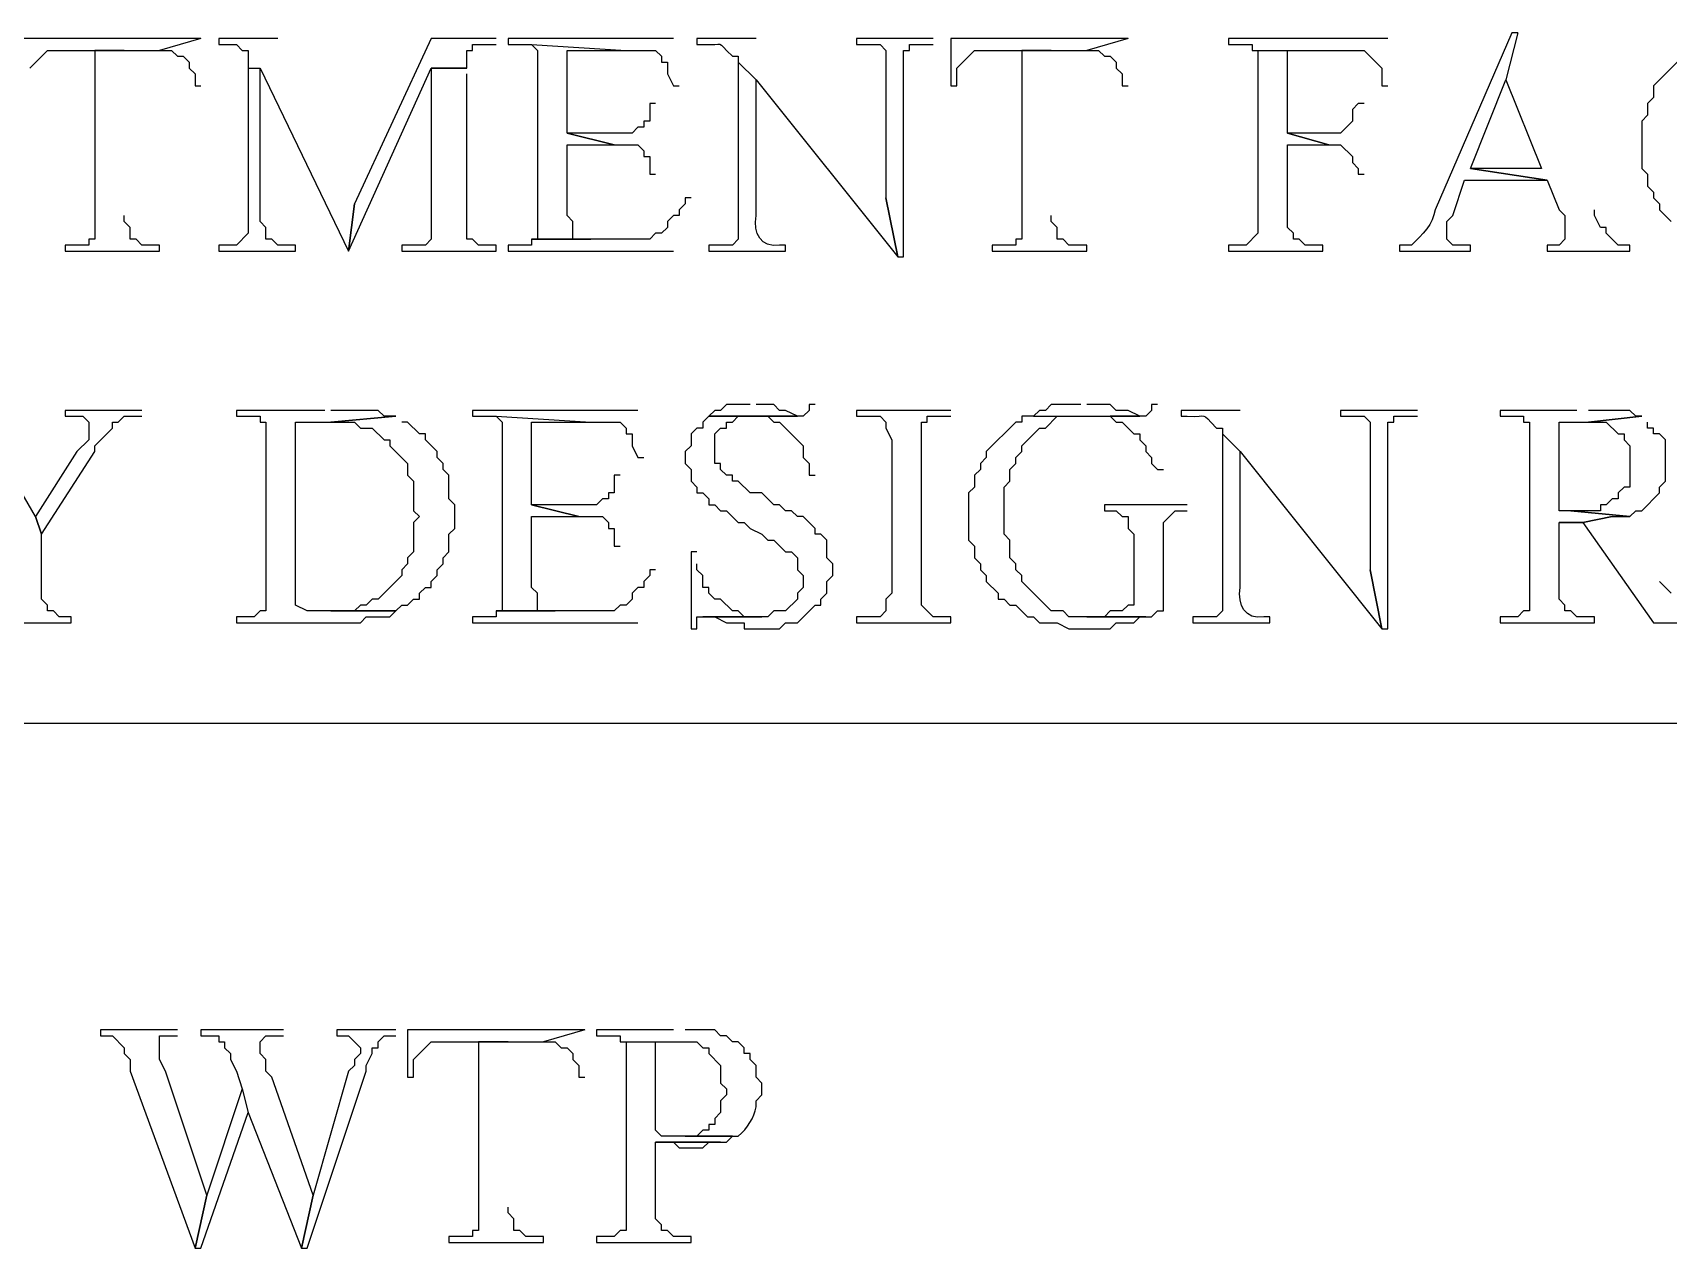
# Model space of a CAD drawing. Header units: metres. Extents: x 45 to 1207, y 17 to 774.
# Drawn here: x 1028.8 to 1095.2, y 120.5 to 169.9 of the extents above; entities that cross this region are included whole.
import ezdxf

# ---------------------------------------------------------------- set-up
doc = ezdxf.new("R2010")
doc.units = ezdxf.units.M

msp = doc.modelspace()

# ---------------------------------------------------------------- linework, layer by layer
for p, q in [((1035.6, 169.68), (1028.4, 169.68)), ((1035.6, 169.68), (1033.92, 169.2)), ((1038.72, 169.68), (1036.32, 169.68)), ((1036.32, 169.68), (1036.32, 169.44)), ((1044.96, 169.68), (1041.84, 162.96)), ((1047.6, 169.68), (1044.96, 169.68)), ((1054.8, 169.68), (1048.08, 169.68)), ((1048.08, 169.68), (1048.08, 169.44)), ((1058.16, 169.68), (1055.76, 169.68)), ((1055.76, 169.68), (1055.76, 169.44)), ((1065.36, 169.68), (1062.24, 169.68)), ((1062.24, 169.68), (1062.24, 169.44)), ((1073.28, 169.68), (1066.08, 169.68)), ((1066.08, 169.68), (1066.08, 167.76)), ((1073.28, 169.68), (1071.6, 169.2)), ((1083.84, 169.68), (1077.36, 169.68)), ((1077.36, 169.68), (1077.36, 169.44)), ((1088.88, 169.92), (1085.76, 162.72)), ((1089.12, 169.92), (1088.64, 168)), ((1089.12, 169.92), (1088.88, 169.92)), ((1028.64, 168.48), (1029.36, 169.2)), ((1029.36, 169.2), (1033.92, 169.2)), ((1032.48, 169.2), (1031.28, 169.2)), ((1031.28, 169.2), (1031.28, 161.52)), ((1033.92, 169.2), (1034.4, 169.2)), ((1034.4, 169.2), (1034.64, 168.96)), ((1034.64, 168.96), (1034.88, 168.96)), ((1034.88, 168.96), (1035.12, 168.72)), ((1036.32, 169.44), (1037.04, 169.44)), ((1037.04, 169.44), (1037.28, 169.2)), ((1037.28, 169.2), (1037.52, 169.2)), ((1037.52, 169.2), (1037.52, 168.48)), ((1046.4, 168.48), (1046.4, 169.2)), ((1046.4, 169.2), (1046.64, 169.2)), ((1046.64, 169.2), (1046.64, 169.44)), ((1046.64, 169.44), (1047.6, 169.44)), ((1048.08, 169.44), (1049.04, 169.44)), ((1049.04, 169.44), (1049.28, 169.2)), ((1049.04, 169.44), (1052.88, 169.2)), ((1050.48, 165.84), (1050.48, 169.2)), ((1050.48, 169.2), (1052.88, 169.2)), ((1052.88, 169.2), (1054.08, 169.2)), ((1054.08, 169.2), (1054.32, 168.96)), ((1054.32, 168.96), (1054.32, 168.72)), ((1055.76, 169.44), (1056, 169.44)), ((1057.2, 168.96), (1057.44, 168.96)), ((1057.44, 168.96), (1057.44, 168.72)), ((1062.24, 169.44), (1063.2, 169.44)), ((1063.2, 169.44), (1063.44, 169.2)), ((1063.44, 169.2), (1063.44, 163.2)), ((1064.16, 160.8), (1064.16, 169.2)), ((1064.16, 169.2), (1064.4, 169.2)), ((1064.4, 169.2), (1064.4, 169.44)), ((1064.4, 169.44), (1065.36, 169.44)), ((1066.32, 168.48), (1067.04, 169.2)), ((1067.04, 169.2), (1071.6, 169.2)), ((1070.16, 169.2), (1068.96, 169.2)), ((1068.96, 169.2), (1068.96, 161.52)), ((1071.6, 169.2), (1072.08, 169.2)), ((1072.08, 169.2), (1072.32, 168.96)), ((1072.32, 168.96), (1072.56, 168.96)), ((1072.56, 168.96), (1072.8, 168.72)), ((1077.36, 169.44), (1078.32, 169.44)), ((1078.32, 169.44), (1078.32, 169.2)), ((1078.32, 169.2), (1078.56, 169.2)), ((1078.32, 169.2), (1082.88, 169.2)), ((1078.56, 169.2), (1078.56, 161.76)), ((1079.76, 165.84), (1079.76, 169.2)), ((1079.76, 169.2), (1081.68, 169.2)), ((1082.88, 169.2), (1083.6, 168.48)), ((1035.12, 168.72), (1035.12, 168.48)), ((1035.12, 168.48), (1035.36, 168.24)), ((1035.36, 168.24), (1035.36, 167.76)), ((1037.52, 168.48), (1037.52, 161.76)), ((1037.52, 168.48), (1038, 168.48)), ((1038, 162.24), (1038, 168.48)), ((1038, 168.48), (1041.6, 161.04)), ((1041.6, 161.04), (1044.96, 168.48)), ((1046.4, 168.48), (1044.96, 168.48)), ((1044.96, 168.48), (1044.96, 161.52)), ((1044.96, 168.48), (1046.4, 168.48)), ((1046.4, 161.52), (1046.4, 168.24)), ((1054.32, 168.72), (1054.56, 168.72)), ((1054.56, 168.72), (1054.56, 168.24)), ((1054.56, 168.24), (1054.8, 167.76)), ((1057.44, 168.72), (1057.44, 161.52)), ((1057.44, 168.72), (1058.16, 168)), ((1066.32, 167.76), (1066.32, 168.48)), ((1072.8, 168.72), (1072.8, 168.48)), ((1072.8, 168.48), (1073.04, 168.24)), ((1073.04, 168.24), (1073.04, 167.76)), ((1083.6, 168.48), (1083.6, 167.76)), ((1095.6, 168.72), (1094.64, 167.76)), ((1035.36, 167.76), (1035.6, 167.76)), ((1054.8, 167.76), (1055.04, 167.76)), ((1058.16, 162.48), (1058.16, 168)), ((1058.16, 168), (1063.92, 160.8)), ((1066.08, 167.76), (1066.32, 167.76)), ((1073.04, 167.76), (1073.28, 167.76)), ((1083.6, 167.76), (1083.84, 167.76)), ((1087.2, 164.4), (1088.64, 168)), ((1088.64, 168), (1090.08, 164.4)), ((1094.64, 167.76), (1094.64, 167.28)), ((1054.08, 167.04), (1053.84, 167.04)), ((1053.84, 167.04), (1053.84, 166.32)), ((1082.64, 167.04), (1082.4, 166.8)), ((1082.88, 167.04), (1082.64, 167.04)), ((1094.64, 167.28), (1094.4, 167.04)), ((1094.4, 167.04), (1094.4, 166.56)), ((1053.84, 166.32), (1053.6, 166.32)), ((1053.6, 166.32), (1053.6, 166.08)), ((1082.4, 166.32), (1081.92, 165.84)), ((1082.4, 166.8), (1082.4, 166.32)), ((1094.4, 166.56), (1094.16, 166.32)), ((1094.16, 166.32), (1094.16, 164.4)), ((1053.12, 165.84), (1050.48, 165.84)), ((1050.48, 165.84), (1052.4, 165.36)), ((1052.4, 165.36), (1050.48, 165.84)), ((1053.36, 166.08), (1053.12, 165.84)), ((1053.6, 166.08), (1053.36, 166.08)), ((1081.92, 165.84), (1079.76, 165.84)), ((1079.76, 165.84), (1081.44, 165.36)), ((1081.44, 165.36), (1079.76, 165.84)), ((1050.48, 162.48), (1050.48, 165.36)), ((1050.48, 165.36), (1052.4, 165.36)), ((1052.4, 165.36), (1053.36, 165.36)), ((1053.36, 165.36), (1053.6, 165.12)), ((1053.6, 165.12), (1053.6, 164.88)), ((1053.6, 164.88), (1053.84, 164.88)), ((1053.84, 164.88), (1053.84, 164.16)), ((1079.76, 162), (1079.76, 165.36)), ((1079.76, 165.36), (1081.44, 165.36)), ((1081.44, 165.36), (1081.92, 165.36)), ((1081.92, 165.36), (1082.4, 164.88)), ((1082.4, 164.88), (1082.4, 164.64)), ((1082.4, 164.64), (1082.64, 164.4)), ((1082.64, 164.4), (1082.64, 164.16)), ((1090.32, 163.92), (1087.2, 164.4)), ((1090.08, 164.4), (1087.2, 164.4)), ((1087.2, 164.4), (1090.32, 163.92)), ((1094.16, 164.4), (1094.4, 164.16)), ((1053.84, 164.16), (1054.08, 164.16)), ((1082.64, 164.16), (1082.88, 164.16)), ((1086.48, 162.48), (1086.96, 163.92)), ((1086.96, 163.92), (1090.32, 163.92)), ((1090.32, 163.92), (1090.8, 162.72)), ((1094.4, 164.16), (1094.4, 163.68)), ((1094.4, 163.68), (1094.64, 163.44)), ((1041.6, 161.04), (1041.84, 162.96)), ((1041.84, 162.96), (1041.6, 161.04)), ((1055.28, 162.96), (1055.04, 162.72)), ((1055.52, 163.2), (1055.28, 163.2)), ((1055.28, 163.2), (1055.28, 162.96)), ((1063.92, 160.8), (1063.44, 163.2)), ((1063.44, 163.2), (1063.92, 160.8)), ((1094.64, 163.44), (1094.64, 163.2)), ((1094.64, 163.2), (1094.88, 162.96)), ((1094.88, 162.96), (1094.88, 162.72)), ((1032.48, 162.24), (1032.48, 162.48)), ((1032.72, 162), (1032.48, 162.24)), ((1038.24, 162), (1038, 162.24)), ((1050.72, 162.24), (1050.48, 162.48)), ((1050.72, 161.52), (1050.72, 162.24)), ((1054.8, 162.48), (1054.56, 162.24)), ((1054.56, 162.24), (1054.56, 162)), ((1055.04, 162.48), (1054.8, 162.48)), ((1055.04, 162.72), (1055.04, 162.48)), ((1070.16, 162.24), (1070.16, 162.48)), ((1070.4, 162), (1070.16, 162.24)), ((1086.24, 162.24), (1086.48, 162.48)), ((1086.24, 161.52), (1086.24, 162.24)), ((1090.8, 162.72), (1091.04, 162.48)), ((1091.04, 162.48), (1091.04, 161.52)), ((1092.24, 162.48), (1092.24, 162.72)), ((1092.48, 162), (1092.24, 162.48)), ((1094.88, 162.72), (1095.36, 162.24)), ((1032.72, 161.52), (1032.72, 162)), ((1037.52, 161.76), (1037.04, 161.28)), ((1038.24, 161.52), (1038.24, 162)), ((1049.28, 161.76), (1049.28, 161.52)), ((1054.08, 161.76), (1053.84, 161.52)), ((1054.32, 161.76), (1054.08, 161.76)), ((1054.56, 162), (1054.32, 161.76)), ((1070.4, 161.52), (1070.4, 162)), ((1078.56, 161.76), (1078.08, 161.28)), ((1080, 161.76), (1079.76, 162)), ((1080, 161.52), (1080, 161.76)), ((1092.72, 162), (1092.48, 162)), ((1092.72, 161.76), (1092.72, 162)), ((1093.2, 161.28), (1092.72, 161.76)), ((1031.04, 161.28), (1030.08, 161.28)), ((1030.08, 161.28), (1030.08, 161.04)), ((1030.08, 161.04), (1033.92, 161.04)), ((1031.28, 161.52), (1031.04, 161.52)), ((1031.04, 161.52), (1031.04, 161.28)), ((1032.96, 161.52), (1032.72, 161.52)), ((1033.2, 161.28), (1032.96, 161.52)), ((1033.92, 161.28), (1033.2, 161.28)), ((1033.92, 161.04), (1033.92, 161.28)), ((1037.04, 161.28), (1036.32, 161.28)), ((1036.32, 161.28), (1036.32, 161.04)), ((1036.32, 161.04), (1039.44, 161.04)), ((1038.48, 161.52), (1038.24, 161.52)), ((1038.72, 161.28), (1038.48, 161.52)), ((1039.44, 161.28), (1038.72, 161.28)), ((1039.44, 161.04), (1039.44, 161.28)), ((1044.72, 161.28), (1043.76, 161.28)), ((1043.76, 161.28), (1043.76, 161.04)), ((1043.76, 161.04), (1047.6, 161.04)), ((1044.96, 161.52), (1044.72, 161.28)), ((1046.64, 161.52), (1046.4, 161.52)), ((1046.88, 161.28), (1046.64, 161.52)), ((1047.6, 161.28), (1046.88, 161.28)), ((1047.6, 161.04), (1047.6, 161.28)), ((1049.04, 161.28), (1048.08, 161.28)), ((1048.08, 161.28), (1048.08, 161.04)), ((1048.08, 161.04), (1054.8, 161.04)), ((1053.84, 161.52), (1049.04, 161.52)), ((1049.04, 161.52), (1049.04, 161.28)), ((1049.28, 161.52), (1049.04, 161.52)), ((1049.04, 161.52), (1051.44, 161.52)), ((1051.44, 161.52), (1050.72, 161.52)), ((1057.2, 161.28), (1056.24, 161.28)), ((1056.24, 161.28), (1056.24, 161.04)), ((1056.24, 161.04), (1059.36, 161.04)), ((1057.44, 161.52), (1057.2, 161.28)), ((1059.36, 161.28), (1059.12, 161.28)), ((1059.36, 161.04), (1059.36, 161.28)), ((1068.72, 161.28), (1067.76, 161.28)), ((1067.76, 161.28), (1067.76, 161.04)), ((1067.76, 161.04), (1071.6, 161.04)), ((1068.96, 161.52), (1068.72, 161.52)), ((1068.72, 161.52), (1068.72, 161.28)), ((1070.64, 161.52), (1070.4, 161.52)), ((1070.88, 161.28), (1070.64, 161.52)), ((1071.6, 161.28), (1070.88, 161.28)), ((1071.6, 161.04), (1071.6, 161.28)), ((1078.08, 161.28), (1077.36, 161.28)), ((1077.36, 161.28), (1077.36, 161.04)), ((1077.36, 161.04), (1081.2, 161.04)), ((1080.24, 161.52), (1080, 161.52)), ((1080.48, 161.28), (1080.24, 161.52)), ((1081.2, 161.28), (1080.48, 161.28)), ((1081.2, 161.04), (1081.2, 161.28)), ((1084.8, 161.28), (1084.32, 161.28)), ((1084.32, 161.28), (1084.32, 161.04)), ((1084.32, 161.04), (1087.2, 161.04)), ((1086.48, 161.28), (1086.24, 161.52)), ((1087.2, 161.28), (1086.48, 161.28)), ((1087.2, 161.04), (1087.2, 161.28)), ((1090.8, 161.28), (1090.32, 161.28)), ((1090.32, 161.28), (1090.32, 161.04)), ((1090.32, 161.04), (1093.68, 161.04)), ((1091.04, 161.52), (1090.8, 161.28)), ((1093.68, 161.28), (1093.2, 161.28)), ((1093.68, 161.04), (1093.68, 161.28)), ((1063.92, 160.8), (1064.16, 160.8)), ((1033.2, 154.56), (1030.08, 154.56)), ((1030.08, 154.56), (1030.08, 154.32)), ((1030.08, 154.32), (1030.8, 154.32)), ((1030.8, 154.32), (1031.04, 154.08)), ((1032.24, 154.08), (1032.48, 154.32)), ((1032.48, 154.32), (1033.2, 154.32)), ((1040.64, 154.56), (1037.04, 154.56)), ((1037.04, 154.56), (1037.04, 154.32)), ((1037.04, 154.32), (1038, 154.32)), ((1038, 154.32), (1038, 154.08)), ((1042.8, 154.56), (1040.88, 154.56)), ((1043.52, 154.32), (1040.88, 154.08)), ((1040.88, 154.08), (1043.52, 154.32)), ((1043.04, 154.32), (1042.8, 154.56)), ((1043.52, 154.32), (1043.04, 154.32)), ((1053.36, 154.56), (1046.64, 154.56)), ((1046.64, 154.56), (1046.64, 154.32)), ((1046.64, 154.32), (1047.6, 154.32)), ((1047.6, 154.32), (1047.84, 154.08)), ((1047.6, 154.32), (1051.44, 154.08)), ((1056.24, 154.32), (1056, 154.08)), ((1056.48, 154.56), (1056.24, 154.32)), ((1060.08, 154.32), (1056.24, 154.32)), ((1056.24, 154.32), (1058.64, 154.32)), ((1056.24, 154.32), (1059.84, 154.32)), ((1056.72, 154.56), (1056.48, 154.56)), ((1056.96, 154.8), (1056.72, 154.56)), ((1057.92, 154.8), (1056.96, 154.8)), ((1057.2, 154.08), (1057.44, 154.32)), ((1057.44, 154.32), (1057.92, 154.32)), ((1058.88, 154.8), (1058.16, 154.8)), ((1058.64, 154.32), (1058.88, 154.08)), ((1059.12, 154.56), (1058.88, 154.8)), ((1059.36, 154.56), (1059.12, 154.56)), ((1059.84, 154.32), (1059.36, 154.56)), ((1060.32, 154.56), (1060.08, 154.32)), ((1060.56, 154.8), (1060.32, 154.8)), ((1060.32, 154.8), (1060.32, 154.56)), ((1066.08, 154.56), (1062.24, 154.56)), ((1062.24, 154.56), (1062.24, 154.32)), ((1062.24, 154.32), (1063.2, 154.32)), ((1063.2, 154.32), (1063.44, 154.08)), ((1065.12, 154.08), (1065.12, 154.32)), ((1065.12, 154.32), (1066.08, 154.32)), ((1069.44, 154.32), (1068.96, 154.32)), ((1068.96, 154.32), (1068.96, 154.08)), ((1069.68, 154.56), (1069.44, 154.32)), ((1069.44, 154.32), (1073.76, 154.32)), ((1069.92, 154.56), (1069.68, 154.56)), ((1070.16, 154.8), (1069.92, 154.56)), ((1069.92, 153.84), (1070.4, 154.32)), ((1071.36, 154.8), (1070.16, 154.8)), ((1070.4, 154.32), (1071.6, 154.32)), ((1072.56, 154.8), (1071.6, 154.8)), ((1072.8, 154.56), (1072.56, 154.8)), ((1074, 154.32), (1072.56, 154.32)), ((1072.56, 154.32), (1072.8, 154.08)), ((1073.28, 154.56), (1072.8, 154.56)), ((1073.76, 154.32), (1073.28, 154.56)), ((1074.24, 154.56), (1074, 154.32)), ((1074.48, 154.8), (1074.24, 154.8)), ((1074.24, 154.8), (1074.24, 154.56)), ((1077.84, 154.56), (1075.44, 154.56)), ((1075.44, 154.56), (1075.44, 154.32)), ((1075.44, 154.32), (1075.68, 154.32)), ((1085.04, 154.56), (1081.92, 154.56)), ((1081.92, 154.56), (1081.92, 154.32)), ((1081.92, 154.32), (1082.88, 154.32)), ((1082.88, 154.32), (1083.12, 154.08)), ((1084.08, 154.08), (1084.08, 154.32)), ((1084.08, 154.32), (1085.04, 154.32)), ((1091.52, 154.56), (1088.4, 154.56)), ((1088.4, 154.56), (1088.4, 154.32)), ((1088.4, 154.32), (1089.36, 154.32)), ((1089.36, 154.32), (1089.36, 154.08)), ((1093.68, 154.56), (1092, 154.56)), ((1094.16, 154.32), (1092, 154.08)), ((1092, 154.08), (1094.16, 154.32)), ((1093.92, 154.32), (1093.68, 154.56)), ((1094.16, 154.32), (1093.92, 154.32)), ((1031.04, 154.08), (1031.04, 153.36)), ((1031.28, 153.12), (1032, 153.84)), ((1032, 153.84), (1032, 154.08)), ((1032, 154.08), (1032.24, 154.08)), ((1038, 154.08), (1038.24, 154.08)), ((1038.24, 154.08), (1038.24, 153.84)), ((1039.44, 146.64), (1039.44, 154.08)), ((1039.44, 154.08), (1040.88, 154.08)), ((1040.88, 154.08), (1041.84, 154.08)), ((1041.84, 154.08), (1042.08, 153.84)), ((1042.08, 153.84), (1042.56, 153.84)), ((1042.56, 153.84), (1043.04, 153.36)), ((1044, 154.08), (1043.76, 154.08)), ((1044.48, 153.6), (1044, 154.08)), ((1044.72, 153.6), (1044.48, 153.6)), ((1044.72, 153.36), (1044.72, 153.6)), ((1049.04, 150.72), (1049.04, 154.08)), ((1049.04, 154.08), (1051.44, 154.08)), ((1051.44, 154.08), (1052.64, 154.08)), ((1052.64, 154.08), (1052.88, 153.84)), ((1052.88, 153.84), (1052.88, 153.6)), ((1052.88, 153.6), (1053.12, 153.6)), ((1053.12, 153.6), (1053.12, 153.12)), ((1055.76, 153.84), (1055.52, 153.6)), ((1055.52, 153.6), (1055.52, 153.12)), ((1056, 153.84), (1055.76, 153.84)), ((1056, 154.08), (1056, 153.84)), ((1056.48, 153.6), (1056.72, 153.84)), ((1056.48, 152.4), (1056.48, 153.6)), ((1056.72, 153.84), (1056.96, 153.84)), ((1056.96, 153.84), (1056.96, 154.08)), ((1056.96, 154.08), (1057.2, 154.08)), ((1058.88, 154.08), (1059.12, 154.08)), ((1059.12, 154.08), (1060.08, 153.12)), ((1063.44, 154.08), (1063.44, 153.84)), ((1063.44, 153.84), (1063.68, 153.36)), ((1064.88, 146.64), (1064.88, 154.08)), ((1064.88, 154.08), (1065.12, 154.08)), ((1068.72, 154.08), (1067.52, 152.88)), ((1068.96, 154.08), (1068.72, 154.08)), ((1068.96, 153.12), (1069.68, 153.84)), ((1069.68, 153.84), (1069.92, 153.84)), ((1072.8, 154.08), (1073.04, 154.08)), ((1073.04, 154.08), (1073.52, 153.6)), ((1073.52, 153.6), (1073.76, 153.6)), ((1073.76, 153.6), (1073.76, 153.36)), ((1076.88, 153.84), (1077.12, 153.84)), ((1077.12, 153.84), (1077.12, 153.6)), ((1077.12, 153.6), (1077.12, 146.4)), ((1077.12, 153.6), (1077.84, 152.88)), ((1083.12, 154.08), (1083.12, 148.08)), ((1083.84, 145.68), (1083.84, 154.08)), ((1083.84, 154.08), (1084.08, 154.08)), ((1089.36, 154.08), (1089.6, 154.08)), ((1089.6, 154.08), (1089.6, 153.84)), ((1090.8, 150.48), (1090.8, 154.08)), ((1090.8, 154.08), (1092, 154.08)), ((1092, 154.08), (1092.72, 154.08)), ((1092.72, 154.08), (1093.2, 153.6)), ((1093.2, 153.6), (1093.44, 153.6)), ((1093.44, 153.6), (1093.44, 153.36)), ((1094.4, 153.84), (1094.4, 154.08)), ((1094.64, 153.84), (1094.4, 153.84)), ((1094.64, 153.6), (1094.64, 153.84)), ((1094.88, 153.6), (1094.64, 153.6)), ((1095.12, 153.36), (1094.88, 153.6)), ((1028.88, 150.24), (1027.2, 153.12)), ((1031.04, 153.36), (1030.56, 152.88)), ((1031.28, 152.88), (1031.28, 153.12)), ((1043.04, 153.36), (1043.28, 153.36)), ((1043.28, 153.36), (1043.28, 153.12)), ((1043.28, 153.12), (1044, 152.4)), ((1045.2, 152.88), (1044.72, 153.36)), ((1053.12, 153.12), (1053.36, 152.64)), ((1055.52, 153.12), (1055.28, 152.88)), ((1060.08, 153.12), (1060.08, 152.64)), ((1063.68, 153.36), (1063.68, 147.12)), ((1068.96, 152.88), (1068.96, 153.12)), ((1073.76, 153.36), (1074, 153.12)), ((1074, 153.12), (1074, 152.88)), ((1093.44, 153.36), (1093.68, 153.12)), ((1093.68, 153.12), (1093.68, 151.44)), ((1030.56, 152.88), (1028.88, 150.24)), ((1029.12, 149.52), (1031.28, 152.88)), ((1044, 152.4), (1044, 151.92)), ((1045.2, 152.64), (1045.2, 152.88)), ((1045.44, 152.4), (1045.2, 152.64)), ((1045.44, 152.16), (1045.44, 152.4)), ((1053.36, 152.64), (1053.6, 152.64)), ((1055.28, 152.88), (1055.28, 152.4)), ((1055.28, 152.4), (1055.52, 152.16)), ((1056.72, 152.4), (1056.48, 152.4)), ((1056.72, 152.16), (1056.72, 152.4)), ((1060.08, 152.64), (1060.32, 152.4)), ((1060.32, 152.4), (1060.32, 151.92)), ((1067.52, 152.64), (1067.28, 152.4)), ((1067.28, 152.4), (1067.28, 152.16)), ((1067.52, 152.88), (1067.52, 152.64)), ((1068.48, 152.16), (1068.72, 152.4)), ((1068.72, 152.64), (1068.96, 152.88)), ((1068.72, 152.4), (1068.72, 152.64)), ((1074, 152.88), (1074.24, 152.64)), ((1074.24, 152.64), (1074.24, 152.4)), ((1074.24, 152.4), (1074.48, 152.16)), ((1077.84, 147.36), (1077.84, 152.88)), ((1077.84, 152.88), (1083.6, 145.68)), ((1044, 151.92), (1044.24, 151.68)), ((1044.24, 151.68), (1044.24, 150.48)), ((1045.68, 151.92), (1045.44, 152.16)), ((1045.68, 150.96), (1045.68, 151.92)), ((1052.64, 151.92), (1052.4, 151.92)), ((1052.4, 151.92), (1052.4, 151.2)), ((1055.52, 152.16), (1055.52, 151.68)), ((1055.52, 151.68), (1055.76, 151.44)), ((1056.96, 151.92), (1056.72, 152.16)), ((1057.2, 151.92), (1056.96, 151.92)), ((1057.2, 151.68), (1057.2, 151.92)), ((1057.44, 151.68), (1057.2, 151.68)), ((1057.92, 151.2), (1057.44, 151.68)), ((1060.32, 151.92), (1060.56, 151.92)), ((1067.28, 152.16), (1067.04, 151.92)), ((1067.04, 151.92), (1067.04, 151.44)), ((1068.24, 151.44), (1068.48, 151.68)), ((1068.48, 151.68), (1068.48, 152.16)), ((1074.48, 152.16), (1074.72, 152.16)), ((1094.88, 151.44), (1095.12, 151.68)), ((1095.12, 151.68), (1095.12, 151.92)), ((1045.92, 150.72), (1045.68, 150.96)), ((1051.92, 150.96), (1051.68, 150.72)), ((1052.16, 150.96), (1051.92, 150.96)), ((1052.4, 151.2), (1052.16, 151.2)), ((1052.16, 151.2), (1052.16, 150.96)), ((1055.76, 151.44), (1055.76, 151.2)), ((1055.76, 151.2), (1056, 151.2)), ((1056, 151.2), (1056.24, 150.96)), ((1056.24, 150.96), (1056.24, 150.72)), ((1058.4, 151.2), (1057.92, 151.2)), ((1058.88, 150.72), (1058.4, 151.2)), ((1067.04, 151.44), (1066.8, 151.2)), ((1066.8, 151.2), (1066.8, 149.28)), ((1068.24, 149.52), (1068.24, 151.44)), ((1092.96, 150.96), (1092.72, 150.72)), ((1093.2, 150.96), (1092.96, 150.96)), ((1093.44, 151.44), (1093.2, 151.2)), ((1093.2, 151.2), (1093.2, 150.96)), ((1093.68, 151.44), (1093.44, 151.44)), ((1094.16, 150.48), (1094.88, 151.2)), ((1094.88, 151.2), (1094.88, 151.44)), ((1044.24, 150.48), (1044.48, 150.24)), ((1045.92, 149.76), (1045.92, 150.72)), ((1051.68, 150.72), (1049.04, 150.72)), ((1049.04, 150.72), (1050.96, 150.24)), ((1050.96, 150.24), (1049.04, 150.72)), ((1056.24, 150.72), (1056.48, 150.72)), ((1056.48, 150.72), (1056.72, 150.48)), ((1056.72, 150.48), (1056.96, 150.48)), ((1056.96, 150.48), (1057.44, 150)), ((1059.12, 150.72), (1058.88, 150.72)), ((1059.36, 150.48), (1059.12, 150.72)), ((1059.6, 150.48), (1059.36, 150.48)), ((1059.84, 150.24), (1059.6, 150.48)), ((1075.68, 150.72), (1072.32, 150.72)), ((1072.32, 150.72), (1072.32, 150.48)), ((1072.32, 150.48), (1072.8, 150.48)), ((1072.8, 150.48), (1073.04, 150.24)), ((1074.72, 150), (1075.2, 150.48)), ((1075.2, 150.48), (1075.68, 150.48)), ((1091.28, 150.48), (1090.8, 150.48)), ((1092.48, 150.48), (1091.28, 150.48)), ((1091.28, 150.48), (1093.68, 150.24)), ((1093.68, 150.24), (1091.28, 150.48)), ((1092.72, 150.72), (1092.48, 150.72)), ((1092.48, 150.72), (1092.48, 150.48)), ((1093.68, 150.24), (1093.92, 150.48)), ((1093.92, 150.48), (1094.16, 150.48)), ((1028.88, 150.24), (1029.12, 149.52)), ((1029.12, 149.52), (1028.88, 150.24)), ((1044.48, 150.24), (1044.24, 150)), ((1044.24, 150), (1044.24, 148.8)), ((1045.68, 149.52), (1045.92, 149.76)), ((1049.04, 147.36), (1049.04, 150.24)), ((1049.04, 150.24), (1050.96, 150.24)), ((1050.96, 150.24), (1051.92, 150.24)), ((1051.92, 150.24), (1052.16, 150)), ((1052.16, 150), (1052.16, 149.76)), ((1052.16, 149.76), (1052.4, 149.76)), ((1052.4, 149.76), (1052.4, 149.04)), ((1057.44, 150), (1057.68, 150)), ((1057.68, 150), (1057.92, 149.76)), ((1057.92, 149.76), (1058.4, 149.52)), ((1060.08, 150.24), (1059.84, 150.24)), ((1060.56, 149.76), (1060.08, 150.24)), ((1060.56, 149.52), (1060.56, 149.76)), ((1073.04, 150.24), (1073.28, 150.24)), ((1073.28, 150.24), (1073.28, 149.76)), ((1073.28, 149.76), (1073.52, 149.52)), ((1074.72, 146.4), (1074.72, 150)), ((1091.76, 150), (1090.8, 150)), ((1090.8, 150), (1091.52, 150)), ((1090.8, 146.88), (1090.8, 150)), ((1090.8, 150), (1091.76, 150)), ((1092.96, 150.24), (1091.76, 150)), ((1091.76, 150), (1092.96, 150.24)), ((1091.76, 150), (1094.64, 145.92)), ((1092.96, 150.24), (1093.68, 150.24)), ((1029.12, 146.88), (1029.12, 149.52)), ((1045.68, 148.8), (1045.68, 149.52)), ((1052.4, 149.04), (1052.64, 149.04)), ((1058.4, 149.52), (1058.64, 149.28)), ((1058.64, 149.28), (1058.88, 149.28)), ((1058.88, 149.28), (1059.36, 148.8)), ((1060.8, 149.52), (1060.56, 149.52)), ((1061.04, 149.28), (1060.8, 149.52)), ((1061.04, 148.56), (1061.04, 149.28)), ((1066.8, 149.28), (1067.04, 149.04)), ((1067.04, 149.04), (1067.04, 148.56)), ((1068.48, 149.28), (1068.24, 149.52)), ((1068.48, 148.56), (1068.48, 149.28)), ((1073.52, 149.52), (1073.52, 146.64)), ((1044, 148.32), (1043.76, 148.08)), ((1044.24, 148.8), (1044, 148.56)), ((1044, 148.56), (1044, 148.32)), ((1045.2, 148.08), (1045.44, 148.32)), ((1045.44, 148.56), (1045.68, 148.8)), ((1045.44, 148.32), (1045.44, 148.56)), ((1055.76, 148.8), (1055.52, 148.8)), ((1055.52, 148.8), (1055.52, 145.68)), ((1055.76, 148.08), (1055.76, 148.32)), ((1059.36, 148.8), (1059.6, 148.8)), ((1059.6, 148.8), (1059.84, 148.56)), ((1059.84, 148.56), (1059.84, 148.08)), ((1061.28, 148.32), (1061.04, 148.56)), ((1061.28, 147.84), (1061.28, 148.32)), ((1067.04, 148.56), (1067.28, 148.32)), ((1067.28, 148.32), (1067.28, 148.08)), ((1068.72, 148.32), (1068.48, 148.56)), ((1068.72, 148.08), (1068.72, 148.32)), ((1043.76, 147.84), (1042.8, 146.88)), ((1043.76, 148.08), (1043.76, 147.84)), ((1044.96, 147.6), (1045.2, 147.84)), ((1044.96, 147.36), (1044.96, 147.6)), ((1045.2, 147.84), (1045.2, 148.08)), ((1053.84, 147.84), (1053.6, 147.6)), ((1053.6, 147.6), (1053.6, 147.36)), ((1054.08, 148.08), (1053.84, 148.08)), ((1053.84, 148.08), (1053.84, 147.84)), ((1056, 147.84), (1055.76, 148.08)), ((1056, 147.36), (1056, 147.84)), ((1059.84, 148.08), (1060.08, 147.84)), ((1060.08, 147.84), (1060.08, 147.36)), ((1061.04, 147.6), (1061.28, 147.84)), ((1061.04, 147.12), (1061.04, 147.6)), ((1067.28, 148.08), (1067.52, 147.84)), ((1067.52, 147.84), (1067.52, 147.6)), ((1067.52, 147.6), (1068, 147.12)), ((1068.96, 147.84), (1068.72, 148.08)), ((1068.96, 147.6), (1068.96, 147.84)), ((1070.16, 146.4), (1068.96, 147.6)), ((1083.6, 145.68), (1083.12, 148.08)), ((1083.12, 148.08), (1083.6, 145.68)), ((1095.36, 147.12), (1094.88, 147.6)), ((1044.48, 147.12), (1044.72, 147.36)), ((1044.48, 146.88), (1044.48, 147.12)), ((1044.72, 147.36), (1044.96, 147.36)), ((1049.28, 147.12), (1049.04, 147.36)), ((1049.28, 146.4), (1049.28, 147.12)), ((1053.36, 147.36), (1053.12, 147.12)), ((1053.12, 147.12), (1053.12, 146.88)), ((1053.6, 147.36), (1053.36, 147.36)), ((1056.24, 147.36), (1056, 147.36)), ((1056.24, 147.12), (1056.24, 147.36)), ((1056.48, 146.88), (1056.24, 147.12)), ((1060.08, 147.36), (1059.84, 147.12)), ((1059.84, 147.12), (1059.84, 146.88)), ((1060.8, 146.88), (1061.04, 147.12)), ((1063.68, 147.12), (1063.44, 146.88)), ((1068, 147.12), (1068, 146.88)), ((1029.36, 146.64), (1029.12, 146.88)), ((1029.36, 146.4), (1029.36, 146.64)), ((1029.6, 146.4), (1029.36, 146.4)), ((1029.84, 146.16), (1029.6, 146.4)), ((1038, 146.4), (1037.76, 146.16)), ((1038.24, 146.4), (1038, 146.4)), ((1038.24, 146.64), (1038.24, 146.4)), ((1039.92, 146.4), (1039.44, 146.64)), ((1043.52, 146.4), (1039.92, 146.4)), ((1041.84, 146.4), (1040.88, 146.4)), ((1040.88, 146.4), (1043.52, 146.4)), ((1042.08, 146.64), (1041.84, 146.4)), ((1042.32, 146.64), (1042.08, 146.64)), ((1042.56, 146.88), (1042.32, 146.64)), ((1042.8, 146.88), (1042.56, 146.88)), ((1043.28, 146.16), (1043.52, 146.4)), ((1043.52, 146.4), (1043.76, 146.64)), ((1043.76, 146.64), (1044, 146.64)), ((1044, 146.64), (1044.24, 146.88)), ((1044.24, 146.88), (1044.48, 146.88)), ((1052.4, 146.4), (1047.6, 146.4)), ((1047.6, 146.4), (1047.6, 146.16)), ((1047.84, 146.4), (1047.6, 146.4)), ((1047.6, 146.4), (1050, 146.4)), ((1047.84, 146.64), (1047.84, 146.4)), ((1050, 146.4), (1049.28, 146.4)), ((1052.64, 146.64), (1052.4, 146.4)), ((1052.88, 146.64), (1052.64, 146.64)), ((1053.12, 146.88), (1052.88, 146.64)), ((1056.72, 146.88), (1056.48, 146.88)), ((1057.2, 146.4), (1056.72, 146.88)), ((1057.44, 146.4), (1057.2, 146.4)), ((1057.68, 146.16), (1057.44, 146.4)), ((1058.88, 146.4), (1058.64, 146.16)), ((1059.36, 146.4), (1058.88, 146.4)), ((1059.84, 146.88), (1059.36, 146.4)), ((1059.84, 145.92), (1060.56, 146.64)), ((1060.56, 146.64), (1060.8, 146.64)), ((1060.8, 146.64), (1060.8, 146.88)), ((1063.44, 146.4), (1063.2, 146.16)), ((1063.44, 146.88), (1063.44, 146.4)), ((1065.36, 146.16), (1064.88, 146.64)), ((1068, 146.88), (1068.24, 146.88)), ((1068.24, 146.88), (1068.48, 146.64)), ((1068.48, 146.64), (1068.72, 146.64)), ((1068.72, 146.64), (1069.2, 146.16)), ((1070.64, 146.4), (1070.16, 146.4)), ((1070.88, 146.16), (1070.64, 146.4)), ((1072.56, 146.4), (1072.32, 146.16)), ((1073.04, 146.4), (1072.56, 146.4)), ((1073.28, 146.64), (1073.04, 146.4)), ((1073.52, 146.64), (1073.28, 146.64)), ((1074.24, 146.16), (1074.48, 146.4)), ((1074.48, 146.4), (1074.72, 146.4)), ((1077.12, 146.4), (1076.88, 146.16)), ((1089.36, 146.4), (1089.12, 146.16)), ((1089.6, 146.4), (1089.36, 146.4)), ((1089.6, 146.64), (1089.6, 146.4)), ((1091.04, 146.64), (1090.8, 146.88)), ((1091.04, 146.4), (1091.04, 146.64)), ((1091.28, 146.4), (1091.04, 146.4)), ((1091.52, 146.16), (1091.28, 146.4)), ((1026.72, 145.92), (1030.32, 145.92)), ((1030.32, 146.16), (1029.84, 146.16)), ((1030.32, 145.92), (1030.32, 146.16)), ((1037.76, 146.16), (1037.04, 146.16)), ((1037.04, 146.16), (1037.04, 145.92)), ((1037.04, 145.92), (1042.08, 145.92)), ((1042.08, 145.92), (1042.32, 146.16)), ((1042.32, 146.16), (1043.28, 146.16)), ((1047.6, 146.16), (1046.64, 146.16)), ((1046.64, 146.16), (1046.64, 145.92)), ((1046.64, 145.92), (1053.36, 145.92)), ((1055.52, 145.68), (1055.76, 145.68)), ((1055.76, 145.68), (1055.76, 146.16)), ((1055.76, 146.16), (1058.4, 146.16)), ((1058.64, 146.16), (1056, 146.16)), ((1056, 146.16), (1056.48, 146.16)), ((1056.48, 146.16), (1056.96, 145.92)), ((1056.96, 145.92), (1057.68, 145.92)), ((1058.4, 146.16), (1057.68, 146.16)), ((1057.68, 145.92), (1057.68, 145.68)), ((1057.68, 145.68), (1059.12, 145.68)), ((1059.12, 145.68), (1059.36, 145.92)), ((1059.36, 145.92), (1059.84, 145.92)), ((1063.2, 146.16), (1062.24, 146.16)), ((1062.24, 146.16), (1062.24, 145.92)), ((1062.24, 145.92), (1066.08, 145.92)), ((1066.08, 146.16), (1065.36, 146.16)), ((1066.08, 145.92), (1066.08, 146.16)), ((1069.2, 146.16), (1069.44, 146.16)), ((1069.44, 146.16), (1069.68, 145.92)), ((1069.68, 145.92), (1070.4, 145.92)), ((1070.4, 145.92), (1070.88, 145.68)), ((1074, 146.16), (1070.88, 146.16)), ((1070.88, 145.68), (1072.56, 145.68)), ((1072.32, 146.16), (1071.6, 146.16)), ((1071.6, 146.16), (1074.24, 146.16)), ((1072.56, 145.68), (1072.8, 145.92)), ((1072.8, 145.92), (1073.52, 145.92)), ((1073.52, 145.92), (1073.76, 146.16)), ((1073.76, 146.16), (1074, 146.16)), ((1076.88, 146.16), (1075.92, 146.16)), ((1075.92, 146.16), (1075.92, 145.92)), ((1075.92, 145.92), (1079.04, 145.92)), ((1079.04, 146.16), (1078.8, 146.16)), ((1079.04, 145.92), (1079.04, 146.16)), ((1083.6, 145.68), (1083.84, 145.68)), ((1089.12, 146.16), (1088.4, 146.16)), ((1088.4, 146.16), (1088.4, 145.92)), ((1088.4, 145.92), (1092.24, 145.92)), ((1092.24, 146.16), (1091.52, 146.16)), ((1092.24, 145.92), (1092.24, 146.16)), ((1094.64, 145.92), (1097.04, 145.92)), ((942.48, 141.84), (1198.56, 141.84)), ((1034.64, 129.36), (1031.52, 129.36)), ((1031.52, 129.36), (1031.52, 129.12)), ((1031.52, 129.12), (1032, 129.12)), ((1032, 129.12), (1032.48, 128.64)), ((1033.92, 128.16), (1033.92, 129.12)), ((1033.92, 129.12), (1034.64, 129.12)), ((1038.96, 129.36), (1035.6, 129.36)), ((1035.6, 129.36), (1035.6, 129.12)), ((1035.6, 129.12), (1036.32, 129.12)), ((1036.32, 129.12), (1036.32, 128.88)), ((1038, 128.88), (1038.24, 129.12)), ((1038.24, 129.12), (1038.96, 129.12)), ((1043.52, 129.36), (1041.12, 129.36)), ((1041.12, 129.36), (1041.12, 129.12)), ((1041.12, 129.12), (1041.6, 129.12)), ((1041.6, 129.12), (1042.08, 128.64)), ((1042.8, 128.88), (1043.04, 129.12)), ((1043.04, 129.12), (1043.52, 129.12)), ((1051.2, 129.36), (1044, 129.36)), ((1044, 129.36), (1044, 127.44)), ((1051.2, 129.36), (1049.52, 128.88)), ((1054.8, 129.36), (1051.68, 129.36)), ((1051.68, 129.36), (1051.68, 129.12)), ((1051.68, 129.12), (1052.64, 129.12)), ((1052.64, 129.12), (1052.64, 128.88)), ((1056.48, 129.36), (1055.28, 129.36)), ((1056.72, 129.12), (1056.48, 129.36)), ((1056.96, 129.12), (1056.72, 129.12)), ((1057.2, 128.88), (1056.96, 129.12)), ((1032.48, 128.64), (1032.48, 128.4)), ((1032.48, 128.4), (1032.72, 128.16)), ((1036.32, 128.88), (1036.56, 128.88)), ((1036.56, 128.88), (1036.56, 128.64)), ((1036.56, 128.64), (1036.8, 128.4)), ((1036.8, 128.4), (1036.8, 128.16)), ((1038, 128.4), (1038, 128.88)), ((1038.24, 128.16), (1038, 128.4)), ((1042.08, 128.4), (1041.84, 128.16)), ((1042.08, 128.64), (1042.08, 128.4)), ((1042.32, 127.92), (1042.56, 128.4)), ((1042.56, 128.4), (1042.56, 128.64)), ((1042.56, 128.64), (1042.8, 128.64)), ((1042.8, 128.64), (1042.8, 128.88)), ((1044.24, 128.16), (1044.96, 128.88)), ((1044.96, 128.88), (1049.52, 128.88)), ((1048.08, 128.88), (1046.88, 128.88)), ((1046.88, 128.88), (1046.88, 121.2)), ((1049.52, 128.88), (1050, 128.88)), ((1050, 128.88), (1050.24, 128.64)), ((1050.24, 128.64), (1050.48, 128.64)), ((1050.48, 128.64), (1050.72, 128.4)), ((1050.72, 128.4), (1050.72, 128.16)), ((1052.64, 128.88), (1052.88, 128.88)), ((1052.64, 128.88), (1055.76, 128.88)), ((1052.88, 128.88), (1052.88, 128.64)), ((1054.08, 125.28), (1054.08, 128.88)), ((1054.08, 128.88), (1055.04, 128.88)), ((1055.76, 128.88), (1056, 128.64)), ((1056, 128.64), (1056.24, 128.64)), ((1056.24, 128.64), (1056.24, 128.4)), ((1056.24, 128.4), (1056.72, 127.92)), ((1057.44, 128.88), (1057.2, 128.88)), ((1057.68, 128.64), (1057.44, 128.88)), ((1057.68, 128.4), (1057.68, 128.64)), ((1057.92, 128.4), (1057.68, 128.4)), ((1057.92, 128.16), (1057.92, 128.4)), ((1032.72, 128.16), (1032.72, 127.68)), ((1032.72, 127.68), (1035.36, 120.48)), ((1034.16, 127.68), (1033.92, 128.16)), ((1035.84, 122.64), (1034.16, 127.68)), ((1036.8, 128.16), (1037.04, 127.68)), ((1037.04, 127.68), (1037.28, 126.96)), ((1038.24, 127.68), (1038.24, 128.16)), ((1038.48, 127.44), (1038.24, 127.68)), ((1039.92, 120.48), (1042.32, 127.68)), ((1041.6, 127.68), (1040.16, 122.64)), ((1041.84, 127.92), (1041.6, 127.68)), ((1041.84, 128.16), (1041.84, 127.92)), ((1042.32, 127.68), (1042.32, 127.92)), ((1044.24, 127.44), (1044.24, 128.16)), ((1050.72, 128.16), (1050.96, 127.92)), ((1050.96, 127.92), (1050.96, 127.44)), ((1056.72, 127.92), (1056.72, 127.2)), ((1058.16, 127.92), (1057.92, 128.16)), ((1058.16, 127.44), (1058.16, 127.92)), ((1040.16, 122.64), (1038.48, 127.44)), ((1044, 127.44), (1044.24, 127.44)), ((1050.96, 127.44), (1051.2, 127.44)), ((1056.72, 127.2), (1056.96, 126.96)), ((1058.4, 127.2), (1058.16, 127.44)), ((1058.4, 126.72), (1058.4, 127.2)), ((1037.28, 126.96), (1035.84, 122.64)), ((1037.28, 126.96), (1037.52, 126)), ((1056.96, 126.72), (1056.72, 126.48)), ((1056.72, 126.48), (1056.72, 126)), ((1056.96, 126.96), (1056.96, 126.72)), ((1058.16, 126.48), (1058.4, 126.72)), ((1058.16, 126.24), (1058.16, 126.48)), ((1035.6, 120.48), (1037.52, 126)), ((1037.52, 126), (1039.68, 120.48)), ((1056.72, 126), (1056.48, 125.76)), ((1056.48, 125.76), (1056.48, 125.52)), ((1054.32, 125.04), (1054.08, 125.28)), ((1057.2, 125.04), (1054.32, 125.04)), ((1055.76, 125.04), (1055.28, 125.04)), ((1055.28, 125.04), (1057.44, 125.04)), ((1056, 125.28), (1055.76, 125.04)), ((1056.24, 125.28), (1056, 125.28)), ((1056.48, 125.52), (1056.24, 125.52)), ((1056.24, 125.52), (1056.24, 125.28)), ((1056.96, 124.8), (1057.2, 125.04)), ((1056.72, 124.8), (1054.08, 124.8)), ((1054.08, 124.8), (1054.8, 124.8)), ((1054.08, 121.68), (1054.08, 124.8)), ((1054.08, 124.8), (1056.96, 124.8)), ((1054.8, 124.8), (1055.04, 124.56)), ((1055.04, 124.56), (1056, 124.56)), ((1056, 124.56), (1056.24, 124.8)), ((1056.24, 124.8), (1056.48, 124.8)), ((1035.84, 122.64), (1035.36, 120.48)), ((1035.36, 120.48), (1035.84, 122.64)), ((1040.16, 122.64), (1039.68, 120.48)), ((1039.68, 120.48), (1040.16, 122.64)), ((1048.08, 121.92), (1048.08, 122.16)), ((1048.32, 121.68), (1048.08, 121.92)), ((1048.32, 121.2), (1048.32, 121.68)), ((1054.32, 121.44), (1054.08, 121.68)), ((1046.88, 121.2), (1046.64, 121.2)), ((1046.64, 121.2), (1046.64, 120.96)), ((1048.56, 121.2), (1048.32, 121.2)), ((1048.8, 120.96), (1048.56, 121.2)), ((1052.64, 121.2), (1052.4, 120.96)), ((1052.88, 121.2), (1052.64, 121.2)), ((1052.88, 121.44), (1052.88, 121.2)), ((1054.32, 121.2), (1054.32, 121.44)), ((1054.56, 121.2), (1054.32, 121.2)), ((1054.8, 120.96), (1054.56, 121.2)), ((1035.36, 120.48), (1035.6, 120.48)), ((1039.68, 120.48), (1039.92, 120.48)), ((1046.64, 120.96), (1045.68, 120.96)), ((1045.68, 120.96), (1045.68, 120.72)), ((1045.68, 120.72), (1049.52, 120.72)), ((1049.52, 120.96), (1048.8, 120.96)), ((1049.52, 120.72), (1049.52, 120.96)), ((1052.4, 120.96), (1051.68, 120.96)), ((1051.68, 120.96), (1051.68, 120.72)), ((1051.68, 120.72), (1055.52, 120.72)), ((1055.52, 120.96), (1054.8, 120.96)), ((1055.52, 120.72), (1055.52, 120.96))]:
    msp.add_line(p, q)
for points in [[(1049.28, 169.2), (1049.28, 168.27), (1049.28, 167.34), (1049.28, 166.41), (1049.28, 165.48), (1049.28, 164.55), (1049.28, 163.62), (1049.28, 162.69), (1049.28, 161.76)], [(1056, 169.44), (1056.294, 169.435), (1056.486, 169.446), (1056.605, 169.456), (1056.684, 169.45), (1056.752, 169.414), (1056.84, 169.33), (1056.98, 169.184), (1057.2, 168.96)], [(1059.12, 161.28), (1058.856, 161.268), (1058.633, 161.315), (1058.452, 161.415), (1058.311, 161.562), (1058.212, 161.749), (1058.154, 161.969), (1058.137, 162.215), (1058.16, 162.48)], [(1085.76, 162.72), (1085.717, 162.512), (1085.643, 162.313), (1085.543, 162.123), (1085.422, 161.941), (1085.282, 161.767), (1085.129, 161.599), (1084.967, 161.437), (1084.8, 161.28)], [(1075.68, 154.32), (1075.974, 154.315), (1076.166, 154.326), (1076.285, 154.336), (1076.364, 154.33), (1076.432, 154.294), (1076.52, 154.21), (1076.659, 154.064), (1076.88, 153.84)], [(1038.24, 153.84), (1038.24, 152.94), (1038.24, 152.04), (1038.24, 151.14), (1038.24, 150.24), (1038.24, 149.34), (1038.24, 148.44), (1038.24, 147.54), (1038.24, 146.64)], [(1047.84, 154.08), (1047.84, 153.15), (1047.84, 152.22), (1047.84, 151.29), (1047.84, 150.36), (1047.84, 149.43), (1047.84, 148.5), (1047.84, 147.57), (1047.84, 146.64)], [(1089.6, 153.84), (1089.6, 152.94), (1089.6, 152.04), (1089.6, 151.14), (1089.6, 150.24), (1089.6, 149.34), (1089.6, 148.44), (1089.6, 147.54), (1089.6, 146.64)], [(1095.12, 151.92), (1095.12, 152.1), (1095.12, 152.28), (1095.12, 152.46), (1095.12, 152.64), (1095.12, 152.82), (1095.12, 153), (1095.12, 153.18), (1095.12, 153.36)], [(1078.8, 146.16), (1078.536, 146.148), (1078.313, 146.195), (1078.132, 146.295), (1077.992, 146.442), (1077.892, 146.629), (1077.834, 146.849), (1077.817, 147.095), (1077.84, 147.36)], [(1052.88, 128.64), (1052.88, 127.74), (1052.88, 126.84), (1052.88, 125.94), (1052.88, 125.04), (1052.88, 124.14), (1052.88, 123.24), (1052.88, 122.34), (1052.88, 121.44)], [(1057.44, 125.04), (1057.575, 125.167), (1057.7, 125.302), (1057.814, 125.445), (1057.914, 125.593), (1058, 125.748), (1058.071, 125.907), (1058.125, 126.072), (1058.16, 126.24)]]:
    msp.add_lwpolyline(points)

doc.saveas('drawing.dxf')
